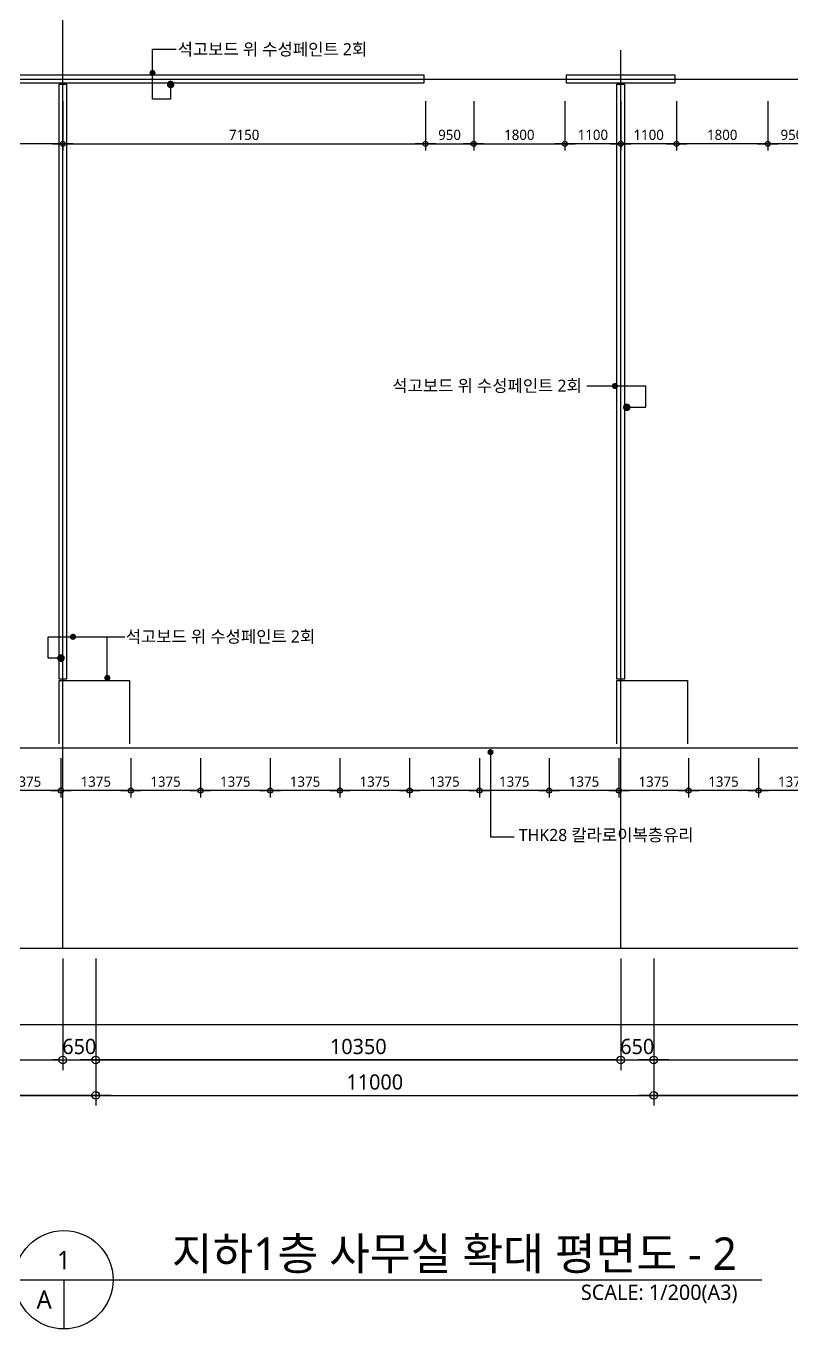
# Model space of a CAD drawing. Header units: millimetres. Extents: x 3775 to 244986, y 1861 to 55808.
# Drawn here: x 113763 to 128863, y 3751 to 29424 of the extents above; entities that cross this region are included whole.
import ezdxf
from ezdxf.enums import TextEntityAlignment as Align

# ---------------------------------------------------------------- set-up
doc = ezdxf.new("R2010")
doc.units = ezdxf.units.MM
doc.header["$LTSCALE"] = 100
doc.header["$MEASUREMENT"] = 0
doc.header["$PDSIZE"] = -10
doc.linetypes.add('CEN', pattern=[62, 60, -1, 0, -1])
doc.layers.get('0').update_dxf_attribs({"linetype": 'CONTINUOUS'})
doc.layers.get('Defpoints').update_dxf_attribs({"color": 171, "linetype": 'CONTINUOUS'})
for name, color, linetype in [('CEN(ST)', 1, 'CEN'), ('LED', 7, 'CONTINUOUS'), ('NDIM', 7, 'CONTINUOUS'), ('SYM', 7, 'CONTINUOUS'), ('TEXT', 3, 'CONTINUOUS'), ('TEXT(MIN)', 7, 'CONTINUOUS'), ('WALL-석고보드', 7, 'CONTINUOUS')]:
    doc.layers.add(name, color=color, linetype=linetype)
doc.styles.add('CGS', font='cgse', dxfattribs={"bigfont": 'cgs'})
doc.styles.add('나눔바른고딕', font='NanumBarunGothic.ttf')
doc.dimstyles.new('NDIM 1200', dxfattribs={"dimscale": 75, "dimtxt": 3, "dimasz": 1, "dimexe": 2, "dimexo": 2, "dimgap": 1, "dimtad": 1, "dimdec": 0, "dimdsep": 46, "dimtxsty": 'CGS', "dimblk": 'DOT0', "dimcen": 1, "dimdle": 8, "dimclrd": 256, "dimclre": 256, "dimclrt": 256, "dimadec": 0, "dimazin": 0, "dimtfac": 1, "dimtdec": 0, "dimtix": 1, "dimtmove": 2, "dimatfit": 3, "dimldrblk": 'DOT0', "dimfxl": 1, "dimtolj": 1, "dimtzin": 0, "dimlwd": -1, "dimlwe": -1, "dimarcsym": 0})

# ---------------------------------------------------------------- blocks, each defined once
blk = doc.blocks.new('DOT0')
blk.add_line((-3, 0), (3, 0))
at = {"color": 6}
blk.add_circle((0, 0), 0.75, dxfattribs=at)
blk = doc.blocks.new('*D41')
at = {"layer": 'Defpoints', "color": 0, "ltscale": 0.4, "transparency": 16777216}
for p in [(114488, 11252), (115138, 11252), (115138, 9052)]:
    blk.add_point(p, dxfattribs=at)
at = {"layer": 'NDIM', "ltscale": 0.4, "transparency": 16777216}
for p, q in [((114488, 11052), (114488, 8852)), ((115138, 11052), (115138, 8852)), ((114388, 9052), (114288, 9052)), ((114488, 9052), (115138, 9052)), ((115238, 9052), (115338, 9052))]:
    blk.add_line(p, q, dxfattribs=at)
at = {"layer": 'NDIM', "ltscale": 0.4, "transparency": 16777216, "xscale": 100, "yscale": 100, "zscale": 100}
blk.add_blockref('DOT0', (114488, 9052), dxfattribs=at)
at = {"layer": 'NDIM', "ltscale": 0.4, "transparency": 16777216, "xscale": 100, "yscale": 100, "zscale": 100, "rotation": 180}
blk.add_blockref('DOT0', (115138, 9052), dxfattribs=at)
at = {"layer": 'NDIM', "ltscale": 0.4, "transparency": 16777216, "insert": (114813, 9315), "char_height": 300, "attachment_point": 5, "style": '나눔바른고딕'}
blk.add_mtext('\\A1;650', dxfattribs=at)
blk = doc.blocks.new('*D42')
at = {"layer": 'Defpoints', "color": 0, "ltscale": 0.4, "transparency": 16777216}
for p in [(104138, 11252), (114488, 11252), (114488, 9052)]:
    blk.add_point(p, dxfattribs=at)
at = {"layer": 'NDIM', "ltscale": 0.4, "transparency": 16777216}
for p, q in [((104138, 11052), (104138, 8852)), ((114488, 11052), (114488, 8852)), ((104238, 9052), (114388, 9052))]:
    blk.add_line(p, q, dxfattribs=at)
at = {"layer": 'NDIM', "ltscale": 0.4, "transparency": 16777216, "xscale": 100, "yscale": 100, "zscale": 100, "rotation": 180}
blk.add_blockref('DOT0', (104138, 9052), dxfattribs=at)
at = {"layer": 'NDIM', "ltscale": 0.4, "transparency": 16777216, "xscale": 100, "yscale": 100, "zscale": 100}
blk.add_blockref('DOT0', (114488, 9052), dxfattribs=at)
at = {"layer": 'NDIM', "ltscale": 0.4, "transparency": 16777216, "insert": (109313, 9315), "char_height": 300, "attachment_point": 5, "style": '나눔바른고딕'}
blk.add_mtext('\\A1;10350', dxfattribs=at)
blk = doc.blocks.new('*D43')
at = {"layer": 'Defpoints', "color": 0, "ltscale": 0.4, "transparency": 16777216}
for p in [(115138, 11252), (125488, 11252), (115138, 9052)]:
    blk.add_point(p, dxfattribs=at)
at = {"layer": 'NDIM', "ltscale": 0.4, "transparency": 16777216}
for p, q in [((115138, 11052), (115138, 8852)), ((125488, 11052), (125488, 8852)), ((125388, 9052), (115238, 9052))]:
    blk.add_line(p, q, dxfattribs=at)
at = {"layer": 'NDIM', "ltscale": 0.4, "transparency": 16777216, "xscale": 100, "yscale": 100, "zscale": 100, "rotation": 180}
blk.add_blockref('DOT0', (115138, 9052), dxfattribs=at)
at = {"layer": 'NDIM', "ltscale": 0.4, "transparency": 16777216, "xscale": 100, "yscale": 100, "zscale": 100}
blk.add_blockref('DOT0', (125488, 9052), dxfattribs=at)
at = {"layer": 'NDIM', "ltscale": 0.4, "transparency": 16777216, "insert": (120313, 9315), "char_height": 300, "attachment_point": 5, "style": '나눔바른고딕'}
blk.add_mtext('\\A1;10350', dxfattribs=at)
blk = doc.blocks.new('*D47')
at = {"layer": 'Defpoints', "color": 0, "ltscale": 0.4, "transparency": 16777216}
for p in [(125488, 11252), (126138, 11252), (126138, 9052)]:
    blk.add_point(p, dxfattribs=at)
at = {"layer": 'NDIM', "ltscale": 0.4, "transparency": 16777216}
for p, q in [((125488, 11052), (125488, 8852)), ((126138, 11052), (126138, 8852)), ((125388, 9052), (125288, 9052)), ((125488, 9052), (126138, 9052)), ((126238, 9052), (126338, 9052))]:
    blk.add_line(p, q, dxfattribs=at)
at = {"layer": 'NDIM', "ltscale": 0.4, "transparency": 16777216, "xscale": 100, "yscale": 100, "zscale": 100}
blk.add_blockref('DOT0', (125488, 9052), dxfattribs=at)
at = {"layer": 'NDIM', "ltscale": 0.4, "transparency": 16777216, "xscale": 100, "yscale": 100, "zscale": 100, "rotation": 180}
blk.add_blockref('DOT0', (126138, 9052), dxfattribs=at)
at = {"layer": 'NDIM', "ltscale": 0.4, "transparency": 16777216, "insert": (125813, 9315), "char_height": 300, "attachment_point": 5, "style": '나눔바른고딕'}
blk.add_mtext('\\A1;650', dxfattribs=at)
blk = doc.blocks.new('*D48')
at = {"layer": 'Defpoints', "color": 0, "ltscale": 0.4, "transparency": 16777216}
for p in [(126138, 11252), (136488, 11252), (136488, 9052)]:
    blk.add_point(p, dxfattribs=at)
at = {"layer": 'NDIM', "ltscale": 0.4, "transparency": 16777216}
for p, q in [((126138, 11052), (126138, 8852)), ((136488, 11052), (136488, 8852)), ((126238, 9052), (136388, 9052))]:
    blk.add_line(p, q, dxfattribs=at)
at = {"layer": 'NDIM', "ltscale": 0.4, "transparency": 16777216, "xscale": 100, "yscale": 100, "zscale": 100, "rotation": 180}
blk.add_blockref('DOT0', (126138, 9052), dxfattribs=at)
at = {"layer": 'NDIM', "ltscale": 0.4, "transparency": 16777216, "xscale": 100, "yscale": 100, "zscale": 100}
blk.add_blockref('DOT0', (136488, 9052), dxfattribs=at)
at = {"layer": 'NDIM', "ltscale": 0.4, "transparency": 16777216, "insert": (131313, 9315), "char_height": 300, "attachment_point": 5, "style": '나눔바른고딕'}
blk.add_mtext('\\A1;10350', dxfattribs=at)
blk = doc.blocks.new('*D53')
at = {"layer": 'Defpoints', "color": 0, "ltscale": 0.4, "transparency": 16777216}
for p in [(126138, 11252), (137138, 11252), (126138, 8352)]:
    blk.add_point(p, dxfattribs=at)
at = {"layer": 'NDIM', "ltscale": 0.4, "transparency": 16777216}
for p, q in [((126138, 11052), (126138, 8152)), ((137138, 11052), (137138, 8152)), ((137038, 8352), (126238, 8352))]:
    blk.add_line(p, q, dxfattribs=at)
at = {"layer": 'NDIM', "ltscale": 0.4, "transparency": 16777216, "xscale": 100, "yscale": 100, "zscale": 100, "rotation": 180}
blk.add_blockref('DOT0', (126138, 8352), dxfattribs=at)
at = {"layer": 'NDIM', "ltscale": 0.4, "transparency": 16777216, "xscale": 100, "yscale": 100, "zscale": 100}
blk.add_blockref('DOT0', (137138, 8352), dxfattribs=at)
at = {"layer": 'NDIM', "ltscale": 0.4, "transparency": 16777216, "insert": (131638, 8615), "char_height": 300, "attachment_point": 5, "style": '나눔바른고딕'}
blk.add_mtext('\\A1;11000', dxfattribs=at)
blk = doc.blocks.new('*D54')
at = {"layer": 'Defpoints', "color": 0, "ltscale": 0.4, "transparency": 16777216}
for p in [(115138, 11252), (126138, 11252), (126138, 8352)]:
    blk.add_point(p, dxfattribs=at)
at = {"layer": 'NDIM', "ltscale": 0.4, "transparency": 16777216}
for p, q in [((115138, 11052), (115138, 8152)), ((126138, 11052), (126138, 8152)), ((115238, 8352), (126038, 8352))]:
    blk.add_line(p, q, dxfattribs=at)
at = {"layer": 'NDIM', "ltscale": 0.4, "transparency": 16777216, "xscale": 100, "yscale": 100, "zscale": 100, "rotation": 180}
blk.add_blockref('DOT0', (115138, 8352), dxfattribs=at)
at = {"layer": 'NDIM', "ltscale": 0.4, "transparency": 16777216, "xscale": 100, "yscale": 100, "zscale": 100}
blk.add_blockref('DOT0', (126138, 8352), dxfattribs=at)
at = {"layer": 'NDIM', "ltscale": 0.4, "transparency": 16777216, "insert": (120638, 8615), "char_height": 300, "attachment_point": 5, "style": '나눔바른고딕'}
blk.add_mtext('\\A1;11000', dxfattribs=at)
blk = doc.blocks.new('*D55')
at = {"layer": 'Defpoints', "color": 0, "ltscale": 0.4, "transparency": 16777216}
for p in [(104138, 11252), (115138, 11252), (104138, 8352)]:
    blk.add_point(p, dxfattribs=at)
at = {"layer": 'NDIM', "ltscale": 0.4, "transparency": 16777216}
for p, q in [((104138, 11052), (104138, 8152)), ((115138, 11052), (115138, 8152)), ((115038, 8352), (104238, 8352))]:
    blk.add_line(p, q, dxfattribs=at)
at = {"layer": 'NDIM', "ltscale": 0.4, "transparency": 16777216, "xscale": 100, "yscale": 100, "zscale": 100, "rotation": 180}
blk.add_blockref('DOT0', (104138, 8352), dxfattribs=at)
at = {"layer": 'NDIM', "ltscale": 0.4, "transparency": 16777216, "xscale": 100, "yscale": 100, "zscale": 100}
blk.add_blockref('DOT0', (115138, 8352), dxfattribs=at)
at = {"layer": 'NDIM', "ltscale": 0.4, "transparency": 16777216, "insert": (109638, 8615), "char_height": 300, "attachment_point": 5, "style": '나눔바른고딕'}
blk.add_mtext('\\A1;11000', dxfattribs=at)
blk = doc.blocks.new('*D79')
at = {"layer": 'Defpoints', "color": 0, "ltscale": 0.4, "transparency": 16777216}
for p in [(125488, 28075), (126588, 28075), (125488, 27103)]:
    blk.add_point(p, dxfattribs=at)
at = {"layer": 'NDIM', "ltscale": 0.4, "transparency": 16777216}
for p, q in [((125488, 27941), (125488, 26969)), ((126588, 27941), (126588, 26969)), ((126521, 27103), (125555, 27103))]:
    blk.add_line(p, q, dxfattribs=at)
at = {"layer": 'NDIM', "ltscale": 0.4, "transparency": 16777216, "xscale": 67, "yscale": 67, "zscale": 67, "rotation": 180}
blk.add_blockref('DOT0', (125488, 27103), dxfattribs=at)
at = {"layer": 'NDIM', "ltscale": 0.4, "transparency": 16777216, "xscale": 67, "yscale": 67, "zscale": 67}
blk.add_blockref('DOT0', (126588, 27103), dxfattribs=at)
at = {"layer": 'NDIM', "ltscale": 0.4, "transparency": 16777216, "insert": (126038, 27279), "char_height": 201, "attachment_point": 5, "style": '나눔바른고딕'}
blk.add_mtext('\\A1;1100', dxfattribs=at)
blk = doc.blocks.new('*D80')
at = {"layer": 'Defpoints', "color": 0, "ltscale": 0.4, "transparency": 16777216}
for p in [(124388, 28075), (125488, 28075), (124388, 27103)]:
    blk.add_point(p, dxfattribs=at)
at = {"layer": 'NDIM', "ltscale": 0.4, "transparency": 16777216}
for p, q in [((124388, 27941), (124388, 26969)), ((125488, 27941), (125488, 26969)), ((125421, 27103), (124455, 27103))]:
    blk.add_line(p, q, dxfattribs=at)
at = {"layer": 'NDIM', "ltscale": 0.4, "transparency": 16777216, "xscale": 67, "yscale": 67, "zscale": 67, "rotation": 180}
blk.add_blockref('DOT0', (124388, 27103), dxfattribs=at)
at = {"layer": 'NDIM', "ltscale": 0.4, "transparency": 16777216, "xscale": 67, "yscale": 67, "zscale": 67}
blk.add_blockref('DOT0', (125488, 27103), dxfattribs=at)
at = {"layer": 'NDIM', "ltscale": 0.4, "transparency": 16777216, "insert": (124938, 27279), "char_height": 201, "attachment_point": 5, "style": '나눔바른고딕'}
blk.add_mtext('\\A1;1100', dxfattribs=at)
blk = doc.blocks.new('_Dot')
at = {"color": 0, "linetype": 'ByBlock', "lineweight": -2}
blk.add_line((-0.5, 0), (-1, 0), dxfattribs=at)
at = {"color": 0, "linetype": 'ByBlock', "const_width": 0.5}
blk.add_lwpolyline([(-0.25, 0, 1), (0.25, 0, 1)], format="xyb", close=True, dxfattribs=at)
blk = doc.blocks.new('*D101')
at = {"layer": 'Defpoints', "color": 0, "ltscale": 0.4, "transparency": 16777216}
for p in [(122588, 28075), (124388, 28075), (124388, 27103)]:
    blk.add_point(p, dxfattribs=at)
at = {"layer": 'NDIM', "ltscale": 0.4, "transparency": 16777216}
for p, q in [((122588, 27941), (122588, 26969)), ((124388, 27941), (124388, 26969)), ((122655, 27103), (124321, 27103))]:
    blk.add_line(p, q, dxfattribs=at)
at = {"layer": 'NDIM', "ltscale": 0.4, "transparency": 16777216, "xscale": 67, "yscale": 67, "zscale": 67, "rotation": 180}
blk.add_blockref('DOT0', (122588, 27103), dxfattribs=at)
at = {"layer": 'NDIM', "ltscale": 0.4, "transparency": 16777216, "xscale": 67, "yscale": 67, "zscale": 67}
blk.add_blockref('DOT0', (124388, 27103), dxfattribs=at)
at = {"layer": 'NDIM', "ltscale": 0.4, "transparency": 16777216, "insert": (123488, 27279), "char_height": 201, "attachment_point": 5, "style": '나눔바른고딕'}
blk.add_mtext('\\A1;1800', dxfattribs=at)
blk = doc.blocks.new('*D100')
at = {"layer": 'Defpoints', "color": 0, "ltscale": 0.4, "transparency": 16777216}
for p in [(121638, 28075), (122588, 28075), (122588, 27103)]:
    blk.add_point(p, dxfattribs=at)
at = {"layer": 'NDIM', "ltscale": 0.4, "transparency": 16777216}
for p, q in [((121638, 27941), (121638, 26969)), ((122588, 27941), (122588, 26969)), ((121705, 27103), (122521, 27103))]:
    blk.add_line(p, q, dxfattribs=at)
at = {"layer": 'NDIM', "ltscale": 0.4, "transparency": 16777216, "xscale": 67, "yscale": 67, "zscale": 67, "rotation": 180}
blk.add_blockref('DOT0', (121638, 27103), dxfattribs=at)
at = {"layer": 'NDIM', "ltscale": 0.4, "transparency": 16777216, "xscale": 67, "yscale": 67, "zscale": 67}
blk.add_blockref('DOT0', (122588, 27103), dxfattribs=at)
at = {"layer": 'NDIM', "ltscale": 0.4, "transparency": 16777216, "insert": (122113, 27279), "char_height": 201, "attachment_point": 5, "style": '나눔바른고딕'}
blk.add_mtext('\\A1;950', dxfattribs=at)
blk = doc.blocks.new('*D102')
at = {"layer": 'Defpoints', "color": 0, "ltscale": 0.4, "transparency": 16777216}
for p in [(126588, 28075), (128388, 28075), (126588, 27103)]:
    blk.add_point(p, dxfattribs=at)
at = {"layer": 'NDIM', "ltscale": 0.4, "transparency": 16777216}
for p, q in [((126588, 27941), (126588, 26969)), ((128388, 27941), (128388, 26969)), ((128321, 27103), (126655, 27103))]:
    blk.add_line(p, q, dxfattribs=at)
at = {"layer": 'NDIM', "ltscale": 0.4, "transparency": 16777216, "xscale": 67, "yscale": 67, "zscale": 67, "rotation": 180}
blk.add_blockref('DOT0', (126588, 27103), dxfattribs=at)
at = {"layer": 'NDIM', "ltscale": 0.4, "transparency": 16777216, "xscale": 67, "yscale": 67, "zscale": 67}
blk.add_blockref('DOT0', (128388, 27103), dxfattribs=at)
at = {"layer": 'NDIM', "ltscale": 0.4, "transparency": 16777216, "insert": (127488, 27279), "char_height": 201, "attachment_point": 5, "style": '나눔바른고딕'}
blk.add_mtext('\\A1;1800', dxfattribs=at)
blk = doc.blocks.new('*D103')
at = {"layer": 'Defpoints', "color": 0, "ltscale": 0.4, "transparency": 16777216}
for p in [(128388, 28075), (129338, 28075), (128388, 27103)]:
    blk.add_point(p, dxfattribs=at)
at = {"layer": 'NDIM', "ltscale": 0.4, "transparency": 16777216}
for p, q in [((128388, 27941), (128388, 26969)), ((129338, 27941), (129338, 26969)), ((129271, 27103), (128455, 27103))]:
    blk.add_line(p, q, dxfattribs=at)
at = {"layer": 'NDIM', "ltscale": 0.4, "transparency": 16777216, "xscale": 67, "yscale": 67, "zscale": 67, "rotation": 180}
blk.add_blockref('DOT0', (128388, 27103), dxfattribs=at)
at = {"layer": 'NDIM', "ltscale": 0.4, "transparency": 16777216, "xscale": 67, "yscale": 67, "zscale": 67}
blk.add_blockref('DOT0', (129338, 27103), dxfattribs=at)
at = {"layer": 'NDIM', "ltscale": 0.4, "transparency": 16777216, "insert": (128863, 27279), "char_height": 201, "attachment_point": 5, "style": '나눔바른고딕'}
blk.add_mtext('\\A1;950', dxfattribs=at)
blk = doc.blocks.new('*D121')
at = {"layer": 'Defpoints', "color": 0, "ltscale": 0.4, "transparency": 16777216}
for p in [(113076, 15129), (114451, 15129), (113076, 14359)]:
    blk.add_point(p, dxfattribs=at)
at = {"layer": 'NDIM', "ltscale": 0.4, "transparency": 16777216}
for p, q in [((113076, 14995), (113076, 14225)), ((114451, 14995), (114451, 14225)), ((114384, 14359), (113143, 14359))]:
    blk.add_line(p, q, dxfattribs=at)
at = {"layer": 'NDIM', "ltscale": 0.4, "transparency": 16777216, "xscale": 67, "yscale": 67, "zscale": 67, "rotation": 180}
blk.add_blockref('DOT0', (113076, 14359), dxfattribs=at)
at = {"layer": 'NDIM', "ltscale": 0.4, "transparency": 16777216, "xscale": 67, "yscale": 67, "zscale": 67}
blk.add_blockref('DOT0', (114451, 14359), dxfattribs=at)
at = {"layer": 'NDIM', "ltscale": 0.4, "transparency": 16777216, "insert": (113763, 14534), "char_height": 201, "attachment_point": 5, "style": '나눔바른고딕'}
blk.add_mtext('\\A1;1375', dxfattribs=at)
blk = doc.blocks.new('*D122')
at = {"layer": 'Defpoints', "color": 0, "ltscale": 0.4, "transparency": 16777216}
for p in [(114451, 15129), (115826, 15129), (114451, 14359)]:
    blk.add_point(p, dxfattribs=at)
at = {"layer": 'NDIM', "ltscale": 0.4, "transparency": 16777216}
for p, q in [((114451, 14995), (114451, 14225)), ((115826, 14995), (115826, 14225)), ((115759, 14359), (114518, 14359))]:
    blk.add_line(p, q, dxfattribs=at)
at = {"layer": 'NDIM', "ltscale": 0.4, "transparency": 16777216, "xscale": 67, "yscale": 67, "zscale": 67, "rotation": 180}
blk.add_blockref('DOT0', (114451, 14359), dxfattribs=at)
at = {"layer": 'NDIM', "ltscale": 0.4, "transparency": 16777216, "xscale": 67, "yscale": 67, "zscale": 67}
blk.add_blockref('DOT0', (115826, 14359), dxfattribs=at)
at = {"layer": 'NDIM', "ltscale": 0.4, "transparency": 16777216, "insert": (115138, 14534), "char_height": 201, "attachment_point": 5, "style": '나눔바른고딕'}
blk.add_mtext('\\A1;1375', dxfattribs=at)
blk = doc.blocks.new('*D123')
at = {"layer": 'Defpoints', "color": 0, "ltscale": 0.4, "transparency": 16777216}
for p in [(115826, 15129), (117201, 15129), (115826, 14359)]:
    blk.add_point(p, dxfattribs=at)
at = {"layer": 'NDIM', "ltscale": 0.4, "transparency": 16777216}
for p, q in [((115826, 14995), (115826, 14225)), ((117201, 14995), (117201, 14225)), ((117134, 14359), (115893, 14359))]:
    blk.add_line(p, q, dxfattribs=at)
at = {"layer": 'NDIM', "ltscale": 0.4, "transparency": 16777216, "xscale": 67, "yscale": 67, "zscale": 67, "rotation": 180}
blk.add_blockref('DOT0', (115826, 14359), dxfattribs=at)
at = {"layer": 'NDIM', "ltscale": 0.4, "transparency": 16777216, "xscale": 67, "yscale": 67, "zscale": 67}
blk.add_blockref('DOT0', (117201, 14359), dxfattribs=at)
at = {"layer": 'NDIM', "ltscale": 0.4, "transparency": 16777216, "insert": (116513, 14534), "char_height": 201, "attachment_point": 5, "style": '나눔바른고딕'}
blk.add_mtext('\\A1;1375', dxfattribs=at)
blk = doc.blocks.new('*D124')
at = {"layer": 'Defpoints', "color": 0, "ltscale": 0.4, "transparency": 16777216}
for p in [(117201, 15129), (118576, 15129), (117201, 14359)]:
    blk.add_point(p, dxfattribs=at)
at = {"layer": 'NDIM', "ltscale": 0.4, "transparency": 16777216}
for p, q in [((117201, 14995), (117201, 14225)), ((118576, 14995), (118576, 14225)), ((118509, 14359), (117268, 14359))]:
    blk.add_line(p, q, dxfattribs=at)
at = {"layer": 'NDIM', "ltscale": 0.4, "transparency": 16777216, "xscale": 67, "yscale": 67, "zscale": 67, "rotation": 180}
blk.add_blockref('DOT0', (117201, 14359), dxfattribs=at)
at = {"layer": 'NDIM', "ltscale": 0.4, "transparency": 16777216, "xscale": 67, "yscale": 67, "zscale": 67}
blk.add_blockref('DOT0', (118576, 14359), dxfattribs=at)
at = {"layer": 'NDIM', "ltscale": 0.4, "transparency": 16777216, "insert": (117888, 14534), "char_height": 201, "attachment_point": 5, "style": '나눔바른고딕'}
blk.add_mtext('\\A1;1375', dxfattribs=at)
blk = doc.blocks.new('*D125')
at = {"layer": 'Defpoints', "color": 0, "ltscale": 0.4, "transparency": 16777216}
for p in [(118576, 15129), (119951, 15129), (118576, 14359)]:
    blk.add_point(p, dxfattribs=at)
at = {"layer": 'NDIM', "ltscale": 0.4, "transparency": 16777216}
for p, q in [((118576, 14995), (118576, 14225)), ((119951, 14995), (119951, 14225)), ((119884, 14359), (118643, 14359))]:
    blk.add_line(p, q, dxfattribs=at)
at = {"layer": 'NDIM', "ltscale": 0.4, "transparency": 16777216, "xscale": 67, "yscale": 67, "zscale": 67, "rotation": 180}
blk.add_blockref('DOT0', (118576, 14359), dxfattribs=at)
at = {"layer": 'NDIM', "ltscale": 0.4, "transparency": 16777216, "xscale": 67, "yscale": 67, "zscale": 67}
blk.add_blockref('DOT0', (119951, 14359), dxfattribs=at)
at = {"layer": 'NDIM', "ltscale": 0.4, "transparency": 16777216, "insert": (119263, 14534), "char_height": 201, "attachment_point": 5, "style": '나눔바른고딕'}
blk.add_mtext('\\A1;1375', dxfattribs=at)
blk = doc.blocks.new('*D126')
at = {"layer": 'Defpoints', "color": 0, "ltscale": 0.4, "transparency": 16777216}
for p in [(119951, 15129), (121326, 15129), (119951, 14359)]:
    blk.add_point(p, dxfattribs=at)
at = {"layer": 'NDIM', "ltscale": 0.4, "transparency": 16777216}
for p, q in [((119951, 14995), (119951, 14225)), ((121326, 14995), (121326, 14225)), ((121259, 14359), (120018, 14359))]:
    blk.add_line(p, q, dxfattribs=at)
at = {"layer": 'NDIM', "ltscale": 0.4, "transparency": 16777216, "xscale": 67, "yscale": 67, "zscale": 67, "rotation": 180}
blk.add_blockref('DOT0', (119951, 14359), dxfattribs=at)
at = {"layer": 'NDIM', "ltscale": 0.4, "transparency": 16777216, "xscale": 67, "yscale": 67, "zscale": 67}
blk.add_blockref('DOT0', (121326, 14359), dxfattribs=at)
at = {"layer": 'NDIM', "ltscale": 0.4, "transparency": 16777216, "insert": (120638, 14534), "char_height": 201, "attachment_point": 5, "style": '나눔바른고딕'}
blk.add_mtext('\\A1;1375', dxfattribs=at)
blk = doc.blocks.new('*D127')
at = {"layer": 'Defpoints', "color": 0, "ltscale": 0.4, "transparency": 16777216}
for p in [(121326, 15129), (122701, 15129), (121326, 14359)]:
    blk.add_point(p, dxfattribs=at)
at = {"layer": 'NDIM', "ltscale": 0.4, "transparency": 16777216}
for p, q in [((121326, 14995), (121326, 14225)), ((122701, 14995), (122701, 14225)), ((122634, 14359), (121393, 14359))]:
    blk.add_line(p, q, dxfattribs=at)
at = {"layer": 'NDIM', "ltscale": 0.4, "transparency": 16777216, "xscale": 67, "yscale": 67, "zscale": 67, "rotation": 180}
blk.add_blockref('DOT0', (121326, 14359), dxfattribs=at)
at = {"layer": 'NDIM', "ltscale": 0.4, "transparency": 16777216, "xscale": 67, "yscale": 67, "zscale": 67}
blk.add_blockref('DOT0', (122701, 14359), dxfattribs=at)
at = {"layer": 'NDIM', "ltscale": 0.4, "transparency": 16777216, "insert": (122013, 14534), "char_height": 201, "attachment_point": 5, "style": '나눔바른고딕'}
blk.add_mtext('\\A1;1375', dxfattribs=at)
blk = doc.blocks.new('*D128')
at = {"layer": 'Defpoints', "color": 0, "ltscale": 0.4, "transparency": 16777216}
for p in [(122701, 15129), (124076, 15129), (122701, 14359)]:
    blk.add_point(p, dxfattribs=at)
at = {"layer": 'NDIM', "ltscale": 0.4, "transparency": 16777216}
for p, q in [((122701, 14995), (122701, 14225)), ((124076, 14995), (124076, 14225)), ((124009, 14359), (122768, 14359))]:
    blk.add_line(p, q, dxfattribs=at)
at = {"layer": 'NDIM', "ltscale": 0.4, "transparency": 16777216, "xscale": 67, "yscale": 67, "zscale": 67, "rotation": 180}
blk.add_blockref('DOT0', (122701, 14359), dxfattribs=at)
at = {"layer": 'NDIM', "ltscale": 0.4, "transparency": 16777216, "xscale": 67, "yscale": 67, "zscale": 67}
blk.add_blockref('DOT0', (124076, 14359), dxfattribs=at)
at = {"layer": 'NDIM', "ltscale": 0.4, "transparency": 16777216, "insert": (123388, 14534), "char_height": 201, "attachment_point": 5, "style": '나눔바른고딕'}
blk.add_mtext('\\A1;1375', dxfattribs=at)
blk = doc.blocks.new('*D129')
at = {"layer": 'Defpoints', "color": 0, "ltscale": 0.4, "transparency": 16777216}
for p in [(124076, 15129), (125451, 15129), (124076, 14359)]:
    blk.add_point(p, dxfattribs=at)
at = {"layer": 'NDIM', "ltscale": 0.4, "transparency": 16777216}
for p, q in [((124076, 14995), (124076, 14225)), ((125451, 14995), (125451, 14225)), ((125384, 14359), (124143, 14359))]:
    blk.add_line(p, q, dxfattribs=at)
at = {"layer": 'NDIM', "ltscale": 0.4, "transparency": 16777216, "xscale": 67, "yscale": 67, "zscale": 67, "rotation": 180}
blk.add_blockref('DOT0', (124076, 14359), dxfattribs=at)
at = {"layer": 'NDIM', "ltscale": 0.4, "transparency": 16777216, "xscale": 67, "yscale": 67, "zscale": 67}
blk.add_blockref('DOT0', (125451, 14359), dxfattribs=at)
at = {"layer": 'NDIM', "ltscale": 0.4, "transparency": 16777216, "insert": (124763, 14534), "char_height": 201, "attachment_point": 5, "style": '나눔바른고딕'}
blk.add_mtext('\\A1;1375', dxfattribs=at)
blk = doc.blocks.new('*D130')
at = {"layer": 'Defpoints', "color": 0, "ltscale": 0.4, "transparency": 16777216}
for p in [(125451, 15129), (126826, 15129), (125451, 14359)]:
    blk.add_point(p, dxfattribs=at)
at = {"layer": 'NDIM', "ltscale": 0.4, "transparency": 16777216}
for p, q in [((125451, 14995), (125451, 14225)), ((126826, 14995), (126826, 14225)), ((126759, 14359), (125518, 14359))]:
    blk.add_line(p, q, dxfattribs=at)
at = {"layer": 'NDIM', "ltscale": 0.4, "transparency": 16777216, "xscale": 67, "yscale": 67, "zscale": 67, "rotation": 180}
blk.add_blockref('DOT0', (125451, 14359), dxfattribs=at)
at = {"layer": 'NDIM', "ltscale": 0.4, "transparency": 16777216, "xscale": 67, "yscale": 67, "zscale": 67}
blk.add_blockref('DOT0', (126826, 14359), dxfattribs=at)
at = {"layer": 'NDIM', "ltscale": 0.4, "transparency": 16777216, "insert": (126138, 14534), "char_height": 201, "attachment_point": 5, "style": '나눔바른고딕'}
blk.add_mtext('\\A1;1375', dxfattribs=at)
blk = doc.blocks.new('*D131')
at = {"layer": 'Defpoints', "color": 0, "ltscale": 0.4, "transparency": 16777216}
for p in [(126826, 15129), (128201, 15129), (126826, 14359)]:
    blk.add_point(p, dxfattribs=at)
at = {"layer": 'NDIM', "ltscale": 0.4, "transparency": 16777216}
for p, q in [((126826, 14995), (126826, 14225)), ((128201, 14995), (128201, 14225)), ((128134, 14359), (126893, 14359))]:
    blk.add_line(p, q, dxfattribs=at)
at = {"layer": 'NDIM', "ltscale": 0.4, "transparency": 16777216, "xscale": 67, "yscale": 67, "zscale": 67, "rotation": 180}
blk.add_blockref('DOT0', (126826, 14359), dxfattribs=at)
at = {"layer": 'NDIM', "ltscale": 0.4, "transparency": 16777216, "xscale": 67, "yscale": 67, "zscale": 67}
blk.add_blockref('DOT0', (128201, 14359), dxfattribs=at)
at = {"layer": 'NDIM', "ltscale": 0.4, "transparency": 16777216, "insert": (127513, 14534), "char_height": 201, "attachment_point": 5, "style": '나눔바른고딕'}
blk.add_mtext('\\A1;1375', dxfattribs=at)
blk = doc.blocks.new('*D132')
at = {"layer": 'Defpoints', "color": 0, "ltscale": 0.4, "transparency": 16777216}
for p in [(128201, 15129), (129576, 15129), (128201, 14359)]:
    blk.add_point(p, dxfattribs=at)
at = {"layer": 'NDIM', "ltscale": 0.4, "transparency": 16777216}
for p, q in [((128201, 14995), (128201, 14225)), ((129576, 14995), (129576, 14225)), ((129509, 14359), (128268, 14359))]:
    blk.add_line(p, q, dxfattribs=at)
at = {"layer": 'NDIM', "ltscale": 0.4, "transparency": 16777216, "xscale": 67, "yscale": 67, "zscale": 67, "rotation": 180}
blk.add_blockref('DOT0', (128201, 14359), dxfattribs=at)
at = {"layer": 'NDIM', "ltscale": 0.4, "transparency": 16777216, "xscale": 67, "yscale": 67, "zscale": 67}
blk.add_blockref('DOT0', (129576, 14359), dxfattribs=at)
at = {"layer": 'NDIM', "ltscale": 0.4, "transparency": 16777216, "insert": (128888, 14534), "char_height": 201, "attachment_point": 5, "style": '나눔바른고딕'}
blk.add_mtext('\\A1;1375', dxfattribs=at)
blk = doc.blocks.new('*D541')
at = {"layer": 'Defpoints', "color": 0, "ltscale": 0.4, "transparency": 16777216}
for p in [(114488, 28075), (121638, 28075), (121638, 27103)]:
    blk.add_point(p, dxfattribs=at)
at = {"layer": 'NDIM', "ltscale": 0.4, "transparency": 16777216}
for p, q in [((114488, 27941), (114488, 26969)), ((121638, 27941), (121638, 26969)), ((114555, 27103), (121571, 27103))]:
    blk.add_line(p, q, dxfattribs=at)
at = {"layer": 'NDIM', "ltscale": 0.4, "transparency": 16777216, "xscale": 67, "yscale": 67, "zscale": 67, "rotation": 180}
blk.add_blockref('DOT0', (114488, 27103), dxfattribs=at)
at = {"layer": 'NDIM', "ltscale": 0.4, "transparency": 16777216, "xscale": 67, "yscale": 67, "zscale": 67}
blk.add_blockref('DOT0', (121638, 27103), dxfattribs=at)
at = {"layer": 'NDIM', "ltscale": 0.4, "transparency": 16777216, "insert": (118063, 27279), "char_height": 201, "attachment_point": 5, "style": '나눔바른고딕'}
blk.add_mtext('\\A1;7150', dxfattribs=at)
blk = doc.blocks.new('*D544')
at = {"layer": 'Defpoints', "color": 0, "ltscale": 0.4, "transparency": 16777216}
for p in [(107338, 28075), (114488, 28075), (107338, 27103)]:
    blk.add_point(p, dxfattribs=at)
at = {"layer": 'NDIM', "ltscale": 0.4, "transparency": 16777216}
for p, q in [((107338, 27941), (107338, 26969)), ((114488, 27941), (114488, 26969)), ((114421, 27103), (107405, 27103))]:
    blk.add_line(p, q, dxfattribs=at)
at = {"layer": 'NDIM', "ltscale": 0.4, "transparency": 16777216, "xscale": 67, "yscale": 67, "zscale": 67, "rotation": 180}
blk.add_blockref('DOT0', (107338, 27103), dxfattribs=at)
at = {"layer": 'NDIM', "ltscale": 0.4, "transparency": 16777216, "xscale": 67, "yscale": 67, "zscale": 67}
blk.add_blockref('DOT0', (114488, 27103), dxfattribs=at)
at = {"layer": 'NDIM', "ltscale": 0.4, "transparency": 16777216, "insert": (110913, 27279), "char_height": 201, "attachment_point": 5, "style": '나눔바른고딕'}
blk.add_mtext('\\A1;7150', dxfattribs=at)

msp = doc.modelspace()

# ---------------------------------------------------------------- linework, layer by layer
at = {"ltscale": 10000}
for points in [[(116613.6, 28272.7), (116613.6, 27984.8), (116256.2, 27984.8), (116256.2, 28967.7)], [(125606.8, 21911.2), (125979.8, 21911.2), (125979.8, 22331), (124815.7, 22331)], [(114450.6, 16969.1), (114200.9, 16969.1), (114200.9, 17389), (115365, 17389)]]:
    msp.add_lwpolyline(points, dxfattribs=at)
at = {"layer": 'CEN(ST)', "ltscale": 10000}
for p, q in [((114488.1, 11251.7), (114488.1, 47221.6)), ((125488.1, 11251.7), (125488.1, 28948.8)), ((90597.8, 28378.8), (150392.6, 28378.8)), ((90597.8, 15203.8), (150392.6, 15203.8))]:
    msp.add_line(p, q, dxfattribs=at)
at = {"layer": 'Defpoints', "ltscale": 10000}
for points in [[(87697.8, 8351.7), (153292.6, 8351.7), (153292.6, 50121.6), (87697.8, 50121.6)], [(88397.8, 9051.7), (152592.6, 9051.7), (152592.6, 49421.6), (88397.8, 49421.6)], [(89097.8, 9751.7), (151892.6, 9751.7), (151892.6, 48721.6), (89097.8, 48721.6)], [(90597.8, 11251.7), (150392.6, 11251.7), (150392.6, 47221.6), (90597.8, 47221.6)]]:
    msp.add_lwpolyline(points, close=True, dxfattribs=at)
at = {"layer": 'LED', "const_width": 75}
for points in [[(116613.6, 28235.2, 1), (116613.6, 28310.2, 1)], [(125606.8, 21948.7, 1), (125606.8, 21873.7, 1)], [(114450.6, 17006.6, -1), (114450.6, 16931.6, -1)]]:
    msp.add_lwpolyline(points, format="xyb", close=True, dxfattribs=at)
at = {"layer": 'NDIM', "ltscale": 10000}
msp.add_line((115365, 16578.8), (115365, 17389), dxfattribs=at)
for points in [[(125253.1, 22331), (124815.7, 22331)], [(114808.6, 17389), (115708.7, 17389)]]:
    msp.add_lwpolyline(points, dxfattribs=at)
at = {"layer": 'SYM'}
for p, q in [((113538.4, 4720.8), (128272.2, 4720.8)), ((114508.1, 4720.8), (114508.1, 3751.1))]:
    msp.add_line(p, q, dxfattribs=at)
msp.add_circle((114508.1, 4720.8), 969.7, dxfattribs=at)
at = {"layer": 'WALL-석고보드', "color": 8, "ltscale": 10000}
for points in [[(107363.1, 28303.8), (121613.1, 28303.8), (121613.1, 28453.8), (107363.1, 28453.8)], [(126563.1, 28453.8), (124413.1, 28453.8), (124413.1, 28303.8), (126563.1, 28303.8)]]:
    msp.add_lwpolyline(points, close=True, dxfattribs=at)
for points in [[(114563.1, 28278.8), (114563.1, 16553.8), (114413.1, 16553.8), (114413.1, 28278.8), (114563.1, 28278.8)], [(125563.1, 28278.8), (125563.1, 16553.8), (125413.1, 16553.8), (125413.1, 28278.8), (125563.1, 28278.8)], [(114413.1, 15278.8), (114413.1, 16528.8), (115800.6, 16528.8), (115800.6, 15278.8)], [(125413.1, 15278.8), (125413.1, 16528.8), (126800.6, 16528.8), (126800.6, 15278.8)]]:
    msp.add_lwpolyline(points, dxfattribs=at)

# ---------------------------------------------------------------- block references
at = {"layer": 'NDIM', "ltscale": 10000, "yscale": 120, "zscale": 120}
for p, xscale, rotation in [((125373.1, 22331), -120, 180), ((114688.6, 17389), 120, 180), ((115365, 16578.8), 120, 270)]:
    msp.add_blockref('_Dot', p, dxfattribs=dict(at, xscale=xscale, rotation=rotation))

# ---------------------------------------------------------------- texts
at = {"layer": 'TEXT', "style": '나눔바른고딕'}
msp.add_text('지하1층 사무실 확대 평면도 - 2', height=640, dxfattribs=at).set_placement((127777.1, 5234.7), align=Align.MIDDLE_RIGHT)
for s, p in [('1', (114508.1, 5108.7)), ('A', (114120.2, 4332.9))]:
    msp.add_text(s, height=360, dxfattribs=at).set_placement(p, align=Align.MIDDLE)
msp.add_text('SCALE: 1/200(A3)', height=300, dxfattribs=at).set_placement((127788.7, 4623.8), align=Align.TOP_RIGHT)
at = {"layer": 'TEXT(MIN)', "style": '나눔바른고딕'}
for p in [(120487.9, 28966.6), (124719.3, 22336.6), (119463.4, 17394.6)]:
    msp.add_text('석고보드 위 수성페인트 2회', height=240, dxfattribs=at).set_placement(p, align=Align.MIDDLE_RIGHT)
msp.add_text('THK28 칼라로이복층유리', height=240, dxfattribs=at).set_placement((123477.3, 13483.5), align=Align.MIDDLE_LEFT)

# ---------------------------------------------------------------- dimensions: what is measured, and where the dimension line sits
at = {"layer": 'NDIM', "ltscale": 0.4}
for base, p1, p2, override, picture, middle in [((107338.1, 27102.9), (114488.1, 28075.3), (107338.1, 28075.3), {"dimscale": 67, "dimtxsty": '나눔바른고딕'}, '*D544', (110913.1, 27279.1)), ((124388.1, 27102.9), (125488.1, 28075.3), (124388.1, 28075.3), {"dimscale": 67, "dimtxsty": '나눔바른고딕'}, '*D80', (124938.1, 27279.1)), ((125488.1, 27102.9), (126588.1, 28075.3), (125488.1, 28075.3), {"dimscale": 67, "dimtxsty": '나눔바른고딕'}, '*D79', (126038.1, 27279.1)), ((126588.1, 27102.9), (128388.1, 28075.3), (126588.1, 28075.3), {"dimscale": 67, "dimtxsty": '나눔바른고딕'}, '*D102', (127488.1, 27279.1)), ((128388.1, 27102.9), (129338.1, 28075.3), (128388.1, 28075.3), {"dimscale": 67, "dimtxsty": '나눔바른고딕'}, '*D103', (128863.1, 27279.2)), ((113075.6, 14358.6), (114450.6, 15128.8), (113075.6, 15128.8), {"dimscale": 67, "dimtxsty": '나눔바른고딕'}, '*D121', (113763.1, 14534.4)), ((114450.6, 14358.6), (115825.6, 15128.8), (114450.6, 15128.8), {"dimscale": 67, "dimtxsty": '나눔바른고딕'}, '*D122', (115138.1, 14534.4)), ((115825.6, 14358.6), (117200.6, 15128.8), (115825.6, 15128.8), {"dimscale": 67, "dimtxsty": '나눔바른고딕'}, '*D123', (116513.1, 14534.4)), ((117200.6, 14358.6), (118575.6, 15128.8), (117200.6, 15128.8), {"dimscale": 67, "dimtxsty": '나눔바른고딕'}, '*D124', (117888.1, 14534.4)), ((118575.6, 14358.6), (119950.6, 15128.8), (118575.6, 15128.8), {"dimscale": 67, "dimtxsty": '나눔바른고딕'}, '*D125', (119263.1, 14534.4)), ((119950.6, 14358.6), (121325.6, 15128.8), (119950.6, 15128.8), {"dimscale": 67, "dimtxsty": '나눔바른고딕'}, '*D126', (120638.1, 14534.4)), ((121325.6, 14358.6), (122700.6, 15128.8), (121325.6, 15128.8), {"dimscale": 67, "dimtxsty": '나눔바른고딕'}, '*D127', (122013.1, 14534.4)), ((122700.6, 14358.6), (124075.6, 15128.8), (122700.6, 15128.8), {"dimscale": 67, "dimtxsty": '나눔바른고딕'}, '*D128', (123388.1, 14534.4)), ((124075.6, 14358.6), (125450.6, 15128.8), (124075.6, 15128.8), {"dimscale": 67, "dimtxsty": '나눔바른고딕'}, '*D129', (124763.1, 14534.4)), ((125450.6, 14358.6), (126825.6, 15128.8), (125450.6, 15128.8), {"dimscale": 67, "dimtxsty": '나눔바른고딕'}, '*D130', (126138.1, 14534.4)), ((126825.6, 14358.6), (128200.6, 15128.8), (126825.6, 15128.8), {"dimscale": 67, "dimtxsty": '나눔바른고딕'}, '*D131', (127513.1, 14534.4)), ((128200.6, 14358.6), (129575.6, 15128.8), (128200.6, 15128.8), {"dimscale": 67, "dimtxsty": '나눔바른고딕'}, '*D132', (128888.1, 14534.4)), ((104138.1, 8351.7), (115138.1, 11251.7), (104138.1, 11251.7), {"dimscale": 100, "dimtxsty": '나눔바른고딕'}, '*D55', (109638.1, 8614.6)), ((115138.1, 9051.7), (125488.1, 11251.7), (115138.1, 11251.7), {"dimscale": 100, "dimtxsty": '나눔바른고딕'}, '*D43', (120313.1, 9314.8)), ((126138.1, 8351.7), (137138.1, 11251.7), (126138.1, 11251.7), {"dimscale": 100, "dimtxsty": '나눔바른고딕'}, '*D53', (131638.1, 8614.6))]:
    dim = msp.add_linear_dim(base=base, p1=p1, p2=p2, angle=180, dimstyle='NDIM 1200', override=override, dxfattribs=at)
    dim.commit()
    dim.dimension.update_dxf_attribs({"geometry": picture, "text_midpoint": middle})
for base, p1, p2, override, picture, middle in [((121638.1, 27102.9), (114488.1, 28075.3), (121638.1, 28075.3), {"dimscale": 67, "dimtxsty": '나눔바른고딕'}, '*D541', (118063.1, 27279.1)), ((122588.1, 27102.9), (121638.1, 28075.3), (122588.1, 28075.3), {"dimscale": 67, "dimtxsty": '나눔바른고딕'}, '*D100', (122113.1, 27279.2)), ((124388.1, 27102.9), (122588.1, 28075.3), (124388.1, 28075.3), {"dimscale": 67, "dimtxsty": '나눔바른고딕'}, '*D101', (123488.1, 27279.1)), ((114488.1, 9051.7), (104138.1, 11251.7), (114488.1, 11251.7), {"dimscale": 100, "dimtxsty": '나눔바른고딕'}, '*D42', (109313.1, 9314.8)), ((115138.1, 9051.7), (114488.1, 11251.7), (115138.1, 11251.7), {"dimscale": 100, "dimtxsty": '나눔바른고딕'}, '*D41', (114813.1, 9314.8)), ((126138.1, 8351.7), (115138.1, 11251.7), (126138.1, 11251.7), {"dimscale": 100, "dimtxsty": '나눔바른고딕'}, '*D54', (120638.1, 8614.6)), ((126138.1, 9051.7), (125488.1, 11251.7), (126138.1, 11251.7), {"dimscale": 100, "dimtxsty": '나눔바른고딕'}, '*D47', (125813.1, 9314.8)), ((136488.1, 9051.7), (126138.1, 11251.7), (136488.1, 11251.7), {"dimscale": 100, "dimtxsty": '나눔바른고딕'}, '*D48', (131313.1, 9314.8))]:
    dim = msp.add_linear_dim(base=base, p1=p1, p2=p2, dimstyle='NDIM 1200', override=override, dxfattribs=at)
    dim.commit()
    dim.dimension.update_dxf_attribs({"geometry": picture, "text_midpoint": middle})

# ---------------------------------------------------------------- leaders
at = {"layer": 'NDIM', "ltscale": 10000}
for points in [[(116256.2, 28498.1), (116256.2, 28967.7), (116722.4, 28967.7)], [(122919.4, 15116), (122919.4, 13447.3), (123385.6, 13447.3)]]:
    msp.add_leader(points, dimstyle='NDIM 1200', override={"dimscale": 120, "dimasz": 1, "dimgap": 1, "dimtad": 0, "dimldrblk": 'Dot'}, dxfattribs=at)

doc.saveas('drawing.dxf')
